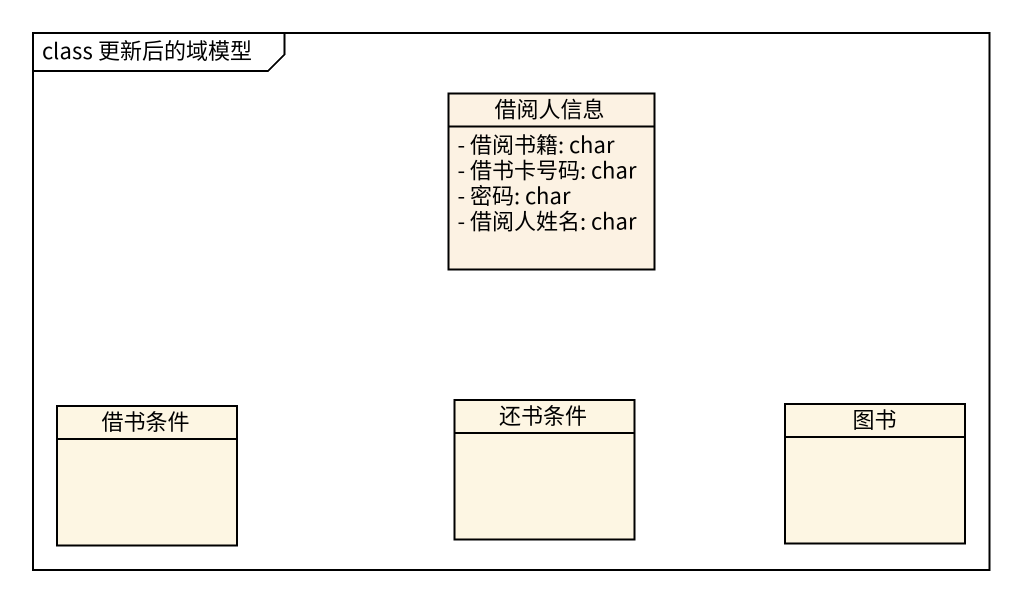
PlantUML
@startuml
mainframe class 更新后的域模型
hide circle
hide empty members
skinparam classAttributeIconSize 0
class 借阅人信息 #FCF2E3 {
  - 借阅书籍: char
  - 借书卡号码: char
  - 密码: char
  - 借阅人姓名: char
}
class 借书条件
class 还书条件
class 图书
@enduml
